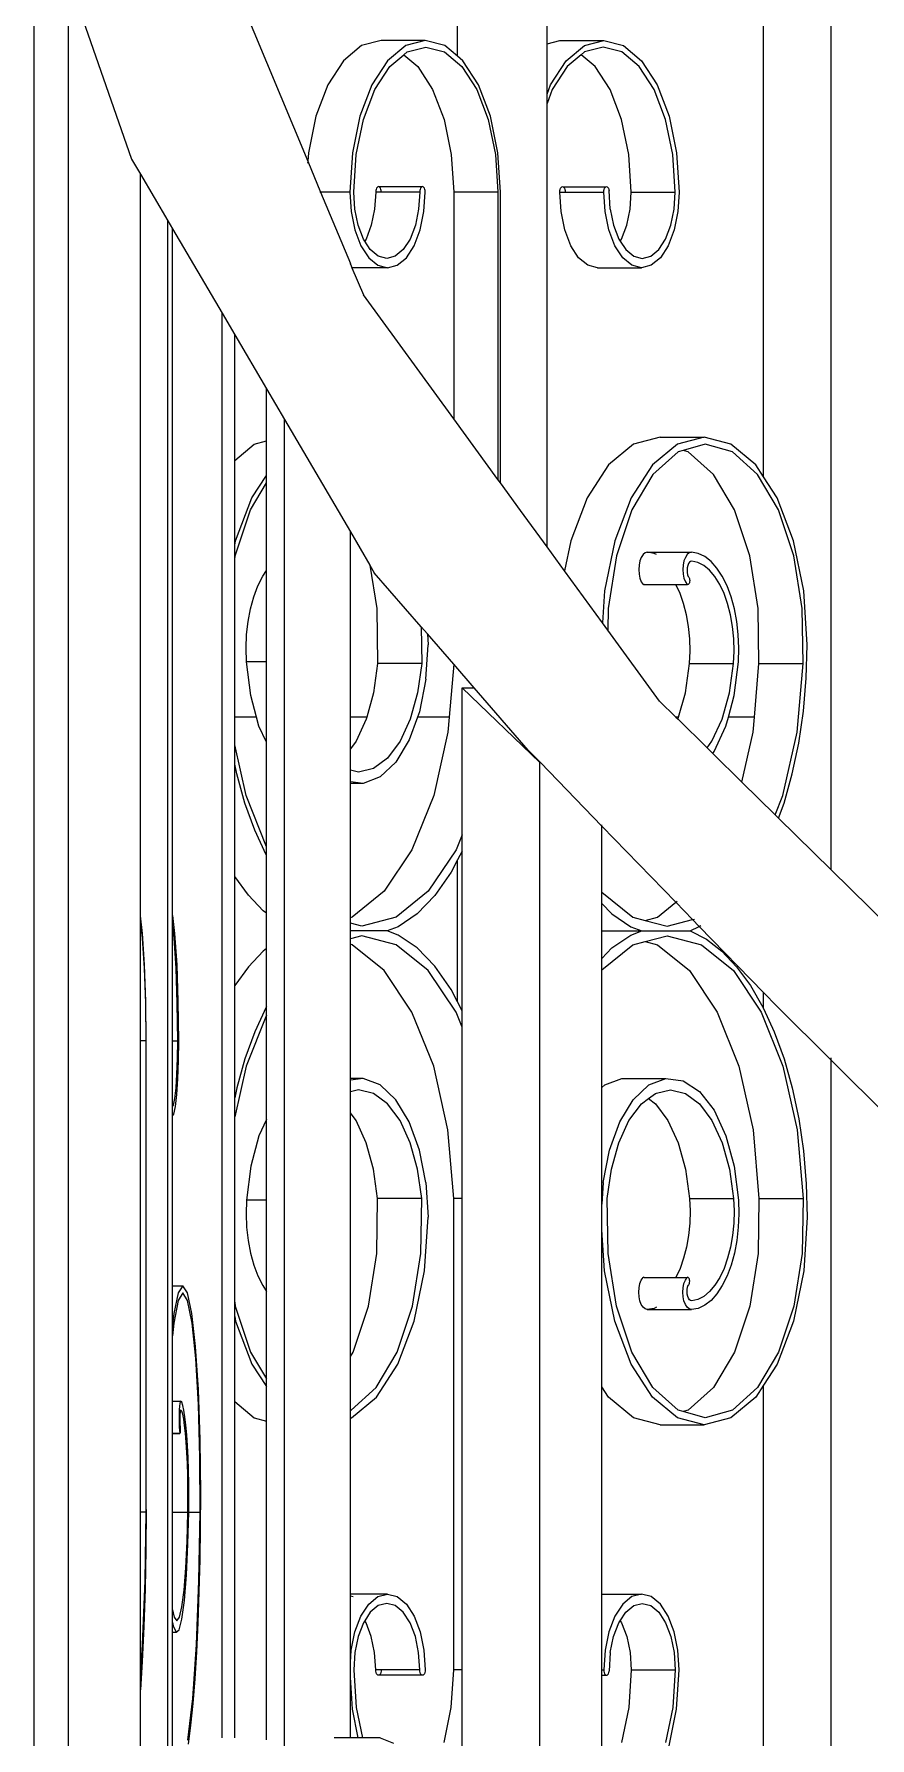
# Model space of a CAD drawing. Header units: millimetres. Extents: x 173236 to 801264, y -94969 to 615039.
# Drawn here: x 444954.6 to 445101.4, y -2103.2 to -1803.8 of the extents above; entities that cross this region are included whole.
import ezdxf

# ---------------------------------------------------------------- set-up
doc = ezdxf.new("R2010")
doc.units = ezdxf.units.MM
doc.header["$MEASUREMENT"] = 0
doc.layers.add('VOX-A-STAIRS-STEPS', color=140, linetype='Continuous')
doc.layers.add('VOX-A-WALL-PATT', color=233, linetype='Continuous')

# ---------------------------------------------------------------- blocks, each defined once
blk = doc.blocks.new('SSS')
at = {"layer": 'VOX-A-WALL-PATT'}
for p, q in [((383395.58, -2374.27), (383395.58, -1919.13)), ((383383.71, -2305.22), (383383.71, -1931.46)), ((383345.68, -2229.11), (383345.68, -1974.71)), ((383329.96, -2231.31), (383329.96, -1998.11)), ((383255.58, -2347.44), (383255.58, -2193.14)), ((383261.63, -3131.71), (383261.63, -2217.67)), ((383261.63, -2217.67), (383272.7, -2249.37)), ((383290.81, -2218.85), (383303.65, -2249.76)), ((383313.11, -2229.43), (383309.92, -2232.09)), ((383316.53, -2228.52), (383313.11, -2229.43)), ((383324.27, -2228.52), (383316.53, -2228.52)), ((383320.85, -2229.43), (383317.66, -2232.09)), ((383324.27, -2228.52), (383320.85, -2229.43)), ((383321.11, -2230.55), (383324.38, -2229.68)), ((383327.7, -2229.43), (383324.27, -2228.52)), ((383324.38, -2229.68), (383327.66, -2230.55)), ((383329.96, -2231.31), (383327.7, -2229.43)), ((383345.68, -2229.11), (383347.92, -2228.52)), ((383345.68, -2237.96), (383345.68, -2229.11)), ((383347.92, -2228.52), (383355.66, -2228.52)), ((383349.05, -2232.09), (383352.24, -2229.43)), ((383352.24, -2229.43), (383355.66, -2228.52)), ((383355.56, -2229.68), (383352.28, -2230.55)), ((383358.83, -2230.55), (383355.56, -2229.68)), ((383355.66, -2228.52), (383359.09, -2229.43)), ((383359.09, -2229.43), (383362.28, -2232.09)), ((383309.92, -2232.09), (383307.18, -2236.32)), ((383317.66, -2232.09), (383314.92, -2236.32)), ((383315.43, -2237.15), (383318.05, -2233.1)), ((383318.05, -2233.1), (383320.51, -2231.05)), ((383320.51, -2231.05), (383321.11, -2230.55)), ((383320.51, -2231.05), (383322.97, -2233.1)), ((383322.97, -2233.1), (383325.59, -2237.15)), ((383327.66, -2230.55), (383330.71, -2233.1)), ((383330.89, -2232.09), (383329.96, -2231.31)), ((383330.71, -2233.1), (383333.33, -2237.15)), ((383333.63, -2236.32), (383330.89, -2232.09)), ((383346.31, -2236.32), (383349.05, -2232.09)), ((383349.23, -2233.1), (383346.61, -2237.15)), ((383351.69, -2231.05), (383349.23, -2233.1)), ((383352.28, -2230.55), (383351.69, -2231.05)), ((383354.14, -2233.1), (383351.69, -2231.05)), ((383356.76, -2237.15), (383354.14, -2233.1)), ((383361.88, -2233.1), (383358.83, -2230.55)), ((383364.5, -2237.15), (383361.88, -2233.1)), ((383362.28, -2232.09), (383365.02, -2236.32)), ((383307.18, -2236.32), (383305.07, -2241.84)), ((383314.92, -2236.32), (383312.82, -2241.84)), ((383335.73, -2241.84), (383333.63, -2236.32)), ((383345.68, -2237.96), (383346.31, -2236.32)), ((383365.02, -2236.32), (383367.12, -2241.84)), ((383313.42, -2242.42), (383315.43, -2237.15)), ((383325.59, -2237.15), (383327.6, -2242.42)), ((383333.33, -2237.15), (383335.34, -2242.42)), ((383346.61, -2237.15), (383345.68, -2239.58)), ((383345.68, -2239.58), (383345.68, -2237.96)), ((383358.77, -2242.42), (383356.76, -2237.15)), ((383366.51, -2242.42), (383364.5, -2237.15)), ((383305.07, -2241.84), (383303.75, -2248.27)), ((383312.82, -2241.84), (383311.49, -2248.27)), ((383312.16, -2248.57), (383313.42, -2242.42)), ((383327.6, -2242.42), (383328.86, -2248.57)), ((383335.34, -2242.42), (383336.6, -2248.57)), ((383337.06, -2248.27), (383335.73, -2241.84)), ((383345.68, -2317.51), (383345.68, -2239.58)), ((383360.04, -2248.57), (383358.77, -2242.42)), ((383367.78, -2248.57), (383366.51, -2242.42)), ((383367.12, -2241.84), (383368.44, -2248.27)), ((383303.75, -2248.27), (383303.65, -2249.76)), ((383311.49, -2248.27), (383311.04, -2255.17)), ((383337.51, -2255.17), (383337.06, -2248.27)), ((383368.44, -2248.27), (383368.9, -2255.17)), ((383272.7, -2249.37), (383274.24, -2252)), ((383303.65, -2249.76), (383303.63, -2250.09)), ((383303.65, -2249.76), (383305.9, -2255.17)), ((383311.73, -2255.17), (383312.16, -2248.57)), ((383328.86, -2248.57), (383329.29, -2255.17)), ((383336.6, -2248.57), (383337.04, -2255.17)), ((383360.47, -2255.17), (383360.04, -2248.57)), ((383368.21, -2255.17), (383367.78, -2248.57)), ((383274.24, -2252), (383279.08, -2260.24)), ((383274.24, -2382.32), (383274.24, -2252)), ((383315.83, -2254.34), (383315.73, -2254.49)), ((383315.94, -2254.25), (383315.83, -2254.34)), ((383316.06, -2254.22), (383315.94, -2254.25)), ((383316.18, -2254.25), (383316.06, -2254.22)), ((383316.3, -2254.34), (383316.18, -2254.25)), ((383323.68, -2254.25), (383316.18, -2254.25)), ((383316.4, -2254.49), (383316.3, -2254.34)), ((383323.57, -2254.34), (383323.47, -2254.49)), ((383323.68, -2254.25), (383323.57, -2254.34)), ((383323.8, -2254.22), (383323.68, -2254.25)), ((383323.93, -2254.25), (383323.8, -2254.22)), ((383324.04, -2254.34), (383323.93, -2254.25)), ((383324.14, -2254.49), (383324.04, -2254.34)), ((383348.06, -2254.49), (383348.16, -2254.34)), ((383348.16, -2254.34), (383348.27, -2254.25)), ((383348.27, -2254.25), (383348.39, -2254.22)), ((383348.39, -2254.22), (383348.52, -2254.25)), ((383348.52, -2254.25), (383348.63, -2254.34)), ((383348.52, -2254.25), (383356.01, -2254.25)), ((383348.63, -2254.34), (383348.73, -2254.49)), ((383355.8, -2254.49), (383355.9, -2254.34)), ((383355.9, -2254.34), (383356.01, -2254.25)), ((383356.01, -2254.25), (383356.13, -2254.22)), ((383356.13, -2254.22), (383356.26, -2254.25)), ((383356.26, -2254.25), (383356.37, -2254.34)), ((383356.37, -2254.34), (383356.47, -2254.49)), ((383305.9, -2255.17), (383305.78, -2255.17)), ((383311.04, -2255.17), (383305.9, -2255.17)), ((383305.9, -2255.17), (383311.13, -2267.73)), ((383311.04, -2255.17), (383311.27, -2258.61)), ((383311.93, -2258.19), (383311.73, -2255.17)), ((383315.59, -2255.17), (383315.39, -2258.19)), ((383315.61, -2254.92), (383315.59, -2255.17)), ((383316.53, -2255.17), (383315.59, -2255.17)), ((383315.65, -2254.69), (383315.61, -2254.92)), ((383315.73, -2254.49), (383315.65, -2254.69)), ((383316.47, -2254.69), (383316.4, -2254.49)), ((383316.52, -2254.92), (383316.47, -2254.69)), ((383316.53, -2255.17), (383316.52, -2254.92)), ((383323.33, -2255.17), (383316.53, -2255.17)), ((383323.33, -2255.17), (383323.13, -2258.19)), ((383323.35, -2254.92), (383323.33, -2255.17)), ((383323.39, -2254.69), (383323.35, -2254.92)), ((383323.47, -2254.49), (383323.39, -2254.69)), ((383324.05, -2258.61), (383324.27, -2255.17)), ((383324.21, -2254.69), (383324.14, -2254.49)), ((383324.26, -2254.92), (383324.21, -2254.69)), ((383324.27, -2255.17), (383324.26, -2254.92)), ((383329.29, -2255.17), (383329.29, -2295.03)), ((383337.04, -2255.17), (383329.29, -2255.17)), ((383337.04, -2255.17), (383337.04, -2305.65)), ((383337.51, -2306.29), (383337.51, -2255.17)), ((383347.92, -2255.17), (383347.94, -2254.92)), ((383348.15, -2258.61), (383347.92, -2255.17)), ((383347.92, -2255.17), (383348.87, -2255.17)), ((383347.94, -2254.92), (383347.98, -2254.69)), ((383347.98, -2254.69), (383348.06, -2254.49)), ((383348.73, -2254.49), (383348.8, -2254.69)), ((383348.8, -2254.69), (383348.85, -2254.92)), ((383348.85, -2254.92), (383348.87, -2255.17)), ((383348.87, -2255.17), (383355.66, -2255.17)), ((383355.66, -2255.17), (383355.68, -2254.92)), ((383355.89, -2258.61), (383355.66, -2255.17)), ((383355.68, -2254.92), (383355.73, -2254.69)), ((383355.73, -2254.69), (383355.8, -2254.49)), ((383356.47, -2254.49), (383356.54, -2254.69)), ((383356.54, -2254.69), (383356.59, -2254.92)), ((383356.8, -2258.19), (383356.59, -2254.92)), ((383360.27, -2258.19), (383360.47, -2255.17)), ((383360.47, -2255.17), (383368.21, -2255.17)), ((383368.01, -2258.19), (383368.21, -2255.17)), ((383368.9, -2255.17), (383368.67, -2258.61)), ((383279.08, -2544.3), (383279.08, -2260.24)), ((383279.08, -2260.24), (383279.89, -2261.63)), ((383311.27, -2258.61), (383311.93, -2261.83)), ((383312.5, -2261.01), (383311.93, -2258.19)), ((383315.39, -2258.19), (383314.81, -2261.01)), ((383323.13, -2258.19), (383322.55, -2261.01)), ((383323.39, -2261.83), (383324.05, -2258.61)), ((383348.81, -2261.83), (383348.15, -2258.61)), ((383356.55, -2261.83), (383355.89, -2258.61)), ((383356.8, -2258.19), (383357.38, -2261.01)), ((383359.69, -2261.01), (383360.27, -2258.19)), ((383367.43, -2261.01), (383368.01, -2258.19)), ((383368.67, -2258.61), (383368.01, -2261.83)), ((383279.89, -2261.63), (383288.59, -2276.46)), ((383279.89, -2382.28), (383279.89, -2261.63)), ((383311.93, -2261.83), (383312.98, -2264.59)), ((383313.43, -2263.43), (383312.5, -2261.01)), ((383314.81, -2261.01), (383313.89, -2263.43)), ((383322.55, -2261.01), (383321.63, -2263.43)), ((383322.34, -2264.59), (383323.39, -2261.83)), ((383349.86, -2264.59), (383348.81, -2261.83)), ((383357.6, -2264.59), (383356.55, -2261.83)), ((383357.38, -2261.01), (383358.31, -2263.43)), ((383358.77, -2263.43), (383359.69, -2261.01)), ((383366.51, -2263.43), (383367.43, -2261.01)), ((383368.01, -2261.83), (383366.96, -2264.59)), ((383312.98, -2264.59), (383314.35, -2266.7)), ((383313.66, -2263.79), (383313.43, -2263.43)), ((383313.89, -2263.43), (383313.66, -2263.79)), ((383314.63, -2265.28), (383313.66, -2263.79)), ((383316.03, -2266.45), (383314.63, -2265.28)), ((383320.43, -2265.28), (383319.03, -2266.45)), ((383321.63, -2263.43), (383320.43, -2265.28)), ((383320.97, -2266.7), (383322.34, -2264.59)), ((383351.23, -2266.7), (383349.86, -2264.59)), ((383358.97, -2266.7), (383357.6, -2264.59)), ((383358.31, -2263.43), (383358.54, -2263.79)), ((383358.54, -2263.79), (383358.77, -2263.43)), ((383358.54, -2263.79), (383359.51, -2265.28)), ((383359.51, -2265.28), (383360.91, -2266.45)), ((383363.91, -2266.45), (383365.31, -2265.28)), ((383365.31, -2265.28), (383366.51, -2263.43)), ((383366.96, -2264.59), (383365.59, -2266.7)), ((383311.13, -2267.82), (383311.13, -2267.73)), ((383311.13, -2267.82), (383311.26, -2268.13)), ((383311.26, -2268.13), (383311.41, -2268.49)), ((383311.41, -2268.49), (383313.42, -2273.25)), ((383317.66, -2268.49), (383311.41, -2268.49)), ((383314.35, -2266.7), (383315.95, -2268.04)), ((383315.95, -2268.04), (383317.66, -2268.49)), ((383317.53, -2266.85), (383316.03, -2266.45)), ((383319.03, -2266.45), (383317.53, -2266.85)), ((383317.66, -2268.49), (383319.37, -2268.04)), ((383319.37, -2268.04), (383320.97, -2266.7)), ((383352.83, -2268.04), (383351.23, -2266.7)), ((383354.54, -2268.49), (383352.83, -2268.04)), ((383354.54, -2268.49), (383362.28, -2268.49)), ((383360.57, -2268.04), (383358.97, -2266.7)), ((383362.28, -2268.49), (383360.57, -2268.04)), ((383360.91, -2266.45), (383362.41, -2266.85)), ((383363.99, -2268.04), (383362.28, -2268.49)), ((383362.41, -2266.85), (383363.91, -2266.45)), ((383365.59, -2266.7), (383363.99, -2268.04)), ((383329.29, -2295.03), (383313.42, -2273.25)), ((383288.59, -2526.8), (383288.59, -2276.46)), ((383288.59, -2276.46), (383290.81, -2280.23)), ((383290.81, -2302.31), (383290.81, -2280.23)), ((383290.81, -2280.23), (383296.4, -2289.77)), ((383296.4, -2289.77), (383299.55, -2295.14)), ((383296.4, -2298.88), (383296.4, -2289.77)), ((383299.55, -2548.8), (383299.55, -2295.14)), ((383299.55, -2295.14), (383311.13, -2314.87)), ((383337.04, -2305.65), (383329.29, -2295.03)), ((383294.23, -2299.46), (383296.4, -2298.88)), ((383296.4, -2304.96), (383296.4, -2298.88)), ((383365.54, -2298.21), (383360.85, -2299.46)), ((383365.54, -2298.21), (383373.28, -2298.21)), ((383373.28, -2298.21), (383368.59, -2299.46)), ((383377.97, -2299.46), (383373.28, -2298.21)), ((383290.81, -2302.31), (383294.23, -2299.46)), ((383290.81, -2317.24), (383290.81, -2302.31)), ((383360.85, -2299.46), (383356.48, -2303.1)), ((383368.59, -2299.46), (383364.22, -2303.1)), ((383368.69, -2300.81), (383364.29, -2304.77)), ((383369.59, -2300.56), (383368.69, -2300.81)), ((383373.46, -2299.46), (383369.59, -2300.56)), ((383370.5, -2300.81), (383369.59, -2300.56)), ((383374.9, -2304.77), (383370.5, -2300.81)), ((383378.24, -2300.81), (383373.46, -2299.46)), ((383382.34, -2303.1), (383377.97, -2299.46)), ((383382.64, -2304.77), (383378.24, -2300.81)), ((383293.85, -2308.9), (383296.4, -2304.96)), ((383296.4, -2306.29), (383296.4, -2304.96)), ((383356.48, -2303.1), (383352.72, -2308.9)), ((383364.22, -2303.1), (383360.46, -2308.9)), ((383364.29, -2304.77), (383360.6, -2311.02)), ((383378.59, -2311.02), (383374.9, -2304.77)), ((383383.71, -2305.22), (383382.34, -2303.1)), ((383386.33, -2311.02), (383382.64, -2304.77)), ((383386.09, -2308.9), (383383.71, -2305.22)), ((383293.61, -2311.02), (383296.4, -2306.29)), ((383296.4, -2321.67), (383296.4, -2306.29)), ((383337.51, -2306.29), (383337.04, -2305.65)), ((383341.02, -2311.11), (383337.51, -2306.29)), ((383290.92, -2319.08), (383293.61, -2311.02)), ((383290.97, -2316.46), (383293.85, -2308.9)), ((383345.68, -2317.51), (383341.02, -2311.11)), ((383352.72, -2308.9), (383349.84, -2316.46)), ((383360.46, -2308.9), (383357.58, -2316.46)), ((383360.6, -2311.02), (383357.91, -2319.08)), ((383381.28, -2319.08), (383378.59, -2311.02)), ((383388.97, -2316.46), (383386.09, -2308.9)), ((383389.02, -2319.08), (383386.33, -2311.02)), ((383290.81, -2317.24), (383290.97, -2316.46)), ((383290.81, -2319.78), (383290.81, -2317.24)), ((383311.13, -2314.87), (383314.55, -2320.72)), ((383311.13, -2347.44), (383311.13, -2314.87)), ((383349.84, -2316.46), (383348.76, -2321.73)), ((383357.58, -2316.46), (383355.77, -2325.26)), ((383390.78, -2325.26), (383388.97, -2316.46)), ((383290.81, -2319.78), (383290.92, -2319.08)), ((383290.81, -2347.44), (383290.81, -2319.78)), ((383348.76, -2321.73), (383345.68, -2317.51)), ((383357.91, -2319.08), (383356.43, -2328.32)), ((383362, -2319.99), (383361.85, -2320.72)), ((383362.24, -2319.36), (383362, -2319.99)), ((383362.55, -2318.88), (383362.24, -2319.36)), ((383362.91, -2318.58), (383362.55, -2318.88)), ((383363.3, -2318.47), (383362.91, -2318.58)), ((383363.3, -2318.47), (383371.04, -2318.47)), ((383364.49, -2318.68), (383363.3, -2318.47)), ((383364.9, -2318.88), (383364.49, -2318.68)), ((383369.74, -2319.99), (383369.59, -2320.72)), ((383369.98, -2319.36), (383369.74, -2319.99)), ((383370.29, -2318.88), (383369.98, -2319.36)), ((383370.65, -2318.58), (383370.29, -2318.88)), ((383370.69, -2320.21), (383370.52, -2320.46)), ((383371.04, -2318.47), (383370.65, -2318.58)), ((383370.88, -2320.06), (383370.69, -2320.21)), ((383371.09, -2320.02), (383370.88, -2320.06)), ((383372.23, -2318.68), (383371.04, -2318.47)), ((383372.18, -2320.26), (383371.09, -2320.02)), ((383373.23, -2320.8), (383372.18, -2320.26)), ((383373.38, -2319.23), (383372.23, -2318.68)), ((383374.49, -2320.09), (383373.38, -2319.23)), ((383375.52, -2321.25), (383374.49, -2320.09)), ((383382.76, -2328.32), (383381.28, -2319.08)), ((383390.5, -2328.32), (383389.02, -2319.08)), ((383294.89, -2324.38), (383295.73, -2322.69)), ((383295.73, -2322.69), (383296.4, -2321.67)), ((383296.4, -2337.71), (383296.4, -2321.67)), ((383314.55, -2320.72), (383315.77, -2328.32)), ((383314.55, -2320.72), (383315.34, -2322.05)), ((383323.56, -2331.55), (383315.34, -2322.05)), ((383355.41, -2330.85), (383348.76, -2321.73)), ((383361.85, -2320.72), (383361.8, -2321.51)), ((383361.8, -2321.51), (383361.85, -2322.29)), ((383361.85, -2322.29), (383362, -2323.03)), ((383362, -2323.03), (383362.24, -2323.65)), ((383369.59, -2320.72), (383369.54, -2321.51)), ((383369.54, -2321.51), (383369.59, -2322.29)), ((383369.59, -2322.29), (383369.74, -2323.03)), ((383369.74, -2323.03), (383369.98, -2323.65)), ((383370.3, -2321.17), (383370.27, -2321.59)), ((383370.27, -2321.59), (383370.29, -2322.01)), ((383370.29, -2322.01), (383370.36, -2322.4)), ((383370.39, -2320.79), (383370.3, -2321.17)), ((383370.36, -2322.4), (383370.48, -2322.75)), ((383370.52, -2320.46), (383370.39, -2320.79)), ((383370.48, -2322.75), (383370.57, -2322.82)), ((383370.57, -2322.82), (383370.64, -2322.94)), ((383370.64, -2322.94), (383370.7, -2323.09)), ((383370.7, -2323.09), (383370.73, -2323.26)), ((383370.73, -2323.26), (383370.75, -2323.45)), ((383374.24, -2321.63), (383373.23, -2320.8)), ((383375.18, -2322.74), (383374.24, -2321.63)), ((383376.03, -2324.1), (383375.18, -2322.74)), ((383376.47, -2322.69), (383375.52, -2321.25)), ((383377.31, -2324.38), (383376.47, -2322.69)), ((383294.18, -2326.29), (383294.89, -2324.38)), ((383355.77, -2325.26), (383355.41, -2330.85)), ((383362.24, -2323.65), (383362.55, -2324.14)), ((383362.64, -2324.16), (383362.55, -2324.14)), ((383362.74, -2324.14), (383362.64, -2324.16)), ((383362.74, -2324.14), (383368.3, -2324.14)), ((383368.3, -2324.14), (383370.29, -2324.14)), ((383369.04, -2325.7), (383368.3, -2324.14)), ((383369.67, -2327.48), (383369.04, -2325.7)), ((383369.98, -2323.65), (383370.29, -2324.14)), ((383370.38, -2324.16), (383370.29, -2324.14)), ((383370.48, -2324.14), (383370.38, -2324.16)), ((383370.56, -2324.07), (383370.48, -2324.14)), ((383370.64, -2323.96), (383370.56, -2324.07)), ((383370.7, -2323.81), (383370.64, -2323.96)), ((383370.73, -2323.64), (383370.7, -2323.81)), ((383370.75, -2323.45), (383370.73, -2323.64)), ((383376.78, -2325.7), (383376.03, -2324.1)), ((383377.41, -2327.48), (383376.78, -2325.7)), ((383378.02, -2326.29), (383377.31, -2324.38)), ((383391.4, -2334.71), (383390.78, -2325.26)), ((383293.18, -2330.61), (383293.6, -2328.38)), ((383293.6, -2328.38), (383294.18, -2326.29)), ((383315.77, -2328.32), (383315.92, -2338.02)), ((383356.43, -2328.32), (383356.37, -2332.16)), ((383370.17, -2329.43), (383369.67, -2327.48)), ((383377.91, -2329.43), (383377.41, -2327.48)), ((383378.59, -2328.38), (383378.02, -2326.29)), ((383379.02, -2330.61), (383378.59, -2328.38)), ((383382.91, -2338.02), (383382.76, -2328.32)), ((383390.66, -2338.02), (383390.5, -2328.32)), ((383292.91, -2332.94), (383293.18, -2330.61)), ((383323.56, -2331.55), (383323.67, -2338.02)), ((383324.66, -2332.81), (383323.56, -2331.55)), ((383356.37, -2332.16), (383355.41, -2330.85)), ((383365.43, -2344.6), (383356.37, -2332.16)), ((383370.53, -2331.5), (383370.17, -2329.43)), ((383370.74, -2333.65), (383370.53, -2331.5)), ((383378.27, -2331.5), (383377.91, -2329.43)), ((383378.48, -2333.65), (383378.27, -2331.5)), ((383379.28, -2332.94), (383379.02, -2330.61)), ((383292.81, -2335.32), (383292.91, -2332.94)), ((383324.4, -2340.79), (383324.78, -2334.71)), ((383324.66, -2332.81), (383324.78, -2334.71)), ((383329.28, -2338.15), (383324.66, -2332.81)), ((383370.8, -2335.84), (383370.74, -2333.65)), ((383378.54, -2335.84), (383378.48, -2333.65)), ((383379.39, -2335.32), (383379.28, -2332.94)), ((383391.23, -2340.58), (383391.4, -2334.71)), ((383292.87, -2337.71), (383292.81, -2335.32)), ((383293.62, -2343.64), (383292.87, -2337.71)), ((383296.4, -2337.71), (383292.87, -2337.71)), ((383296.4, -2351.85), (383296.4, -2337.71)), ((383315.92, -2338.02), (383315.21, -2343.14)), ((383323.67, -2338.02), (383315.92, -2338.02)), ((383323.67, -2338.02), (383322.95, -2343.14)), ((383329.28, -2338.15), (383328.5, -2347.44)), ((383332.86, -2342.28), (383329.28, -2338.15)), ((383369.99, -2343.14), (383370.7, -2338.02)), ((383370.7, -2338.02), (383370.8, -2335.84)), ((383370.7, -2338.02), (383378.44, -2338.02)), ((383377.73, -2343.14), (383378.44, -2338.02)), ((383378.44, -2338.02), (383378.54, -2335.84)), ((383378.57, -2343.64), (383379.32, -2337.71)), ((383379.32, -2337.71), (383379.39, -2335.32)), ((383382.12, -2347.44), (383382.91, -2338.02)), ((383382.91, -2338.02), (383390.66, -2338.02)), ((383389.63, -2350.08), (383390.66, -2338.02)), ((383324.4, -2340.79), (383323.28, -2346.48)), ((383390.73, -2346.37), (383391.23, -2340.58)), ((383294.65, -2347.44), (383293.62, -2343.64)), ((383315.21, -2343.14), (383314.02, -2347.44)), ((383322.95, -2343.14), (383321.66, -2347.78)), ((383330.77, -2342.28), (383332.86, -2342.28)), ((383344.41, -2355.42), (383330.77, -2342.28)), ((383330.77, -2368.09), (383330.77, -2342.28)), ((383342.34, -2353.22), (383332.86, -2342.28)), ((383368.79, -2347.44), (383369.99, -2343.14)), ((383376.44, -2347.78), (383377.73, -2343.14)), ((383377.54, -2347.44), (383378.57, -2343.64)), ((383323.28, -2346.48), (383322.93, -2347.44)), ((383365.43, -2344.6), (383368.31, -2347.44)), ((383389.9, -2352.01), (383390.73, -2346.37)), ((383255.58, -2547.44), (383255.58, -2347.44)), ((383294.65, -2347.44), (383290.81, -2347.44)), ((383290.81, -2352.32), (383290.81, -2347.44)), ((383295.08, -2349.02), (383294.65, -2347.44)), ((383296.4, -2351.85), (383295.08, -2349.02)), ((383314.02, -2347.44), (383311.13, -2347.44)), ((383311.13, -2353.03), (383311.13, -2347.44)), ((383313.92, -2347.78), (383312.13, -2351.68)), ((383314.02, -2347.44), (383313.92, -2347.78)), ((383321.66, -2347.78), (383319.87, -2351.68)), ((383322.93, -2347.44), (383321.49, -2351.44)), ((383328.5, -2347.44), (383322.93, -2347.44)), ((383328.27, -2350.08), (383325.77, -2361.23)), ((383328.5, -2347.44), (383328.27, -2350.08)), ((383368.79, -2347.44), (383368.31, -2347.44)), ((383368.31, -2347.44), (383368.7, -2347.78)), ((383368.68, -2347.8), (383368.7, -2347.78)), ((383368.7, -2347.78), (383368.79, -2347.44)), ((383368.7, -2347.78), (383373.79, -2352.83)), ((383374.65, -2351.68), (383376.44, -2347.78)), ((383375.04, -2353.5), (383377.11, -2349.02)), ((383377.11, -2349.02), (383377.54, -2347.44)), ((383382.12, -2347.44), (383377.54, -2347.44)), ((383379.92, -2358.87), (383381.89, -2350.08)), ((383381.89, -2350.08), (383382.12, -2347.44)), ((383387.13, -2361.23), (383389.63, -2350.08)), ((383292.8, -2361.23), (383290.81, -2352.32)), ((383290.81, -2355.67), (383290.81, -2352.32)), ((383296.4, -2370.2), (383296.4, -2351.85)), ((383312.13, -2351.68), (383311.13, -2353.03)), ((383311.13, -2356.75), (383311.13, -2353.03)), ((383319.87, -2351.68), (383317.68, -2354.63)), ((383321.49, -2351.44), (383319.14, -2355.34)), ((383344.51, -2355.42), (383342.34, -2353.22)), ((383373.79, -2352.83), (383374.65, -2351.68)), ((383373.79, -2352.83), (383374.79, -2353.81)), ((383388.76, -2357.42), (383389.9, -2352.01)), ((383291.17, -2357.42), (383290.81, -2355.67)), ((383290.81, -2375.44), (383290.81, -2355.67)), ((383317.68, -2354.63), (383315.2, -2356.47)), ((383319.14, -2355.34), (383316.39, -2357.94)), ((383344.41, -3280.85), (383344.41, -2355.42)), ((383344.51, -2355.42), (383344.41, -2355.42)), ((383355.3, -2366.57), (383344.51, -2355.42)), ((383374.79, -2353.81), (383375.04, -2353.5)), ((383374.79, -2353.81), (383379.92, -2358.87)), ((383292.62, -2362.53), (383291.17, -2357.42)), ((383312.58, -2357.1), (383311.13, -2356.75)), ((383311.13, -2358.79), (383311.13, -2356.75)), ((383313.4, -2359.08), (383311.13, -2358.79)), ((383311.13, -2359.08), (383311.13, -2358.79)), ((383313.4, -2359.08), (383311.13, -2359.08)), ((383311.13, -2382.67), (383311.13, -2359.08)), ((383315.2, -2356.47), (383312.58, -2357.1)), ((383316.39, -2357.94), (383313.4, -2359.08)), ((383379.92, -2358.87), (383385.77, -2364.62)), ((383387.32, -2362.53), (383388.76, -2357.42)), ((383296.4, -2370.2), (383292.8, -2361.23)), ((383325.77, -2361.23), (383321.96, -2370.75)), ((383385.77, -2364.62), (383387.13, -2361.23)), ((383294.34, -2367.28), (383292.62, -2362.53)), ((383385.77, -2364.62), (383386.35, -2365.2)), ((383386.35, -2365.2), (383387.32, -2362.53)), ((383386.35, -2365.2), (383395.58, -2374.27)), ((383296.32, -2371.6), (383294.34, -2367.28)), ((383330.77, -2368.09), (383329.7, -2370.75)), ((383330.77, -2370.97), (383330.77, -2368.09)), ((383355.3, -2366.57), (383355.3, -2366.38)), ((383368.3, -2379.97), (383355.3, -2366.57)), ((383355.3, -2378.18), (383355.3, -2366.57)), ((383296.4, -2371.73), (383296.4, -2370.2)), ((383321.96, -2370.75), (383317.08, -2378.03)), ((383329.7, -2370.75), (383324.82, -2378.03)), ((383330.77, -2370.97), (383329.96, -2372.53)), ((383330.77, -2399.04), (383330.77, -2370.97)), ((383296.4, -2371.73), (383296.32, -2371.6)), ((383296.4, -2381.9), (383296.4, -2371.73)), ((383329.96, -2372.53), (383328.84, -2374.7)), ((383329.96, -2397.48), (383329.96, -2372.53)), ((383293.21, -2378.73), (383290.81, -2375.44)), ((383290.81, -2394.57), (383290.81, -2375.44)), ((383328.84, -2374.7), (383325.98, -2378.8)), ((383395.58, -2374.27), (383405.77, -2384.3)), ((383295.8, -2381.44), (383293.21, -2378.73)), ((383317.08, -2378.03), (383311.44, -2382.59)), ((383324.82, -2378.03), (383319.18, -2382.59)), ((383325.98, -2378.8), (383322.86, -2382.02)), ((383355.3, -2378.18), (383360.75, -2382.59)), ((383355.3, -2380.19), (383355.3, -2378.18)), ((383365.06, -2382.59), (383368.3, -2379.97)), ((383368.3, -2379.97), (383368.52, -2379.79)), ((383371.24, -2382.99), (383368.3, -2379.97)), ((383274.6, -2385.46), (383274.24, -2382.32)), ((383274.24, -2383.61), (383274.24, -2382.32)), ((383279.89, -2382.28), (383280.25, -2385.46)), ((383279.89, -2383.9), (383279.89, -2382.28)), ((383296.4, -2381.9), (383295.8, -2381.44)), ((383296.4, -2388.11), (383296.4, -2381.9)), ((383311.44, -2382.59), (383311.13, -2382.67)), ((383311.13, -2383.62), (383311.13, -2382.67)), ((383319.18, -2382.59), (383313.16, -2384.14)), ((383322.86, -2382.02), (383319.54, -2384.29)), ((383355.3, -2380.19), (383357.08, -2382.02)), ((383355.3, -2385), (383355.3, -2380.19)), ((383357.08, -2382.02), (383360.4, -2384.29)), ((383360.75, -2382.59), (383362.91, -2383.15)), ((383362.91, -2383.15), (383365.06, -2382.59)), ((383362.91, -2383.15), (383366.78, -2384.14)), ((383366.78, -2384.14), (383371.24, -2382.99)), ((383371.24, -2382.99), (383371.58, -2382.91)), ((383372.41, -2384.2), (383371.24, -2382.99)), ((383274.24, -2383.61), (383274.55, -2386.29)), ((383274.24, -2404.31), (383274.24, -2383.61)), ((383274.97, -2390.98), (383274.6, -2385.46)), ((383280.16, -2386.29), (383279.89, -2383.9)), ((383279.89, -2404.31), (383279.89, -2383.9)), ((383280.25, -2385.46), (383280.62, -2390.98)), ((383313.16, -2384.14), (383311.13, -2383.62)), ((383311.13, -2385), (383311.13, -2383.62)), ((383317.59, -2385), (383311.13, -2385)), ((383311.13, -2386.39), (383311.13, -2385)), ((383313.16, -2385.86), (383311.13, -2386.39)), ((383319.18, -2387.42), (383313.16, -2385.86)), ((383319.54, -2384.29), (383317.59, -2385)), ((383319.54, -2385.72), (383317.59, -2385)), ((383322.86, -2387.99), (383319.54, -2385.72)), ((383355.3, -2385), (383362.35, -2385)), ((383355.3, -2389.82), (383355.3, -2385)), ((383357.08, -2387.99), (383360.4, -2385.72)), ((383360.4, -2384.29), (383362.35, -2385)), ((383360.4, -2385.72), (383362.35, -2385)), ((383362.35, -2385), (383370.84, -2385)), ((383362.91, -2386.86), (383366.78, -2385.86)), ((383366.78, -2385.86), (383372.8, -2387.42)), ((383370.84, -2385), (383372.41, -2384.2)), ((383370.84, -2385), (383373.67, -2386.46)), ((383372.41, -2384.2), (383372.7, -2384.04)), ((383383.71, -2395.84), (383372.41, -2384.2)), ((383274.55, -2386.29), (383274.9, -2391.56)), ((383280.51, -2391.56), (383280.16, -2386.29)), ((383295.8, -2388.57), (383293.21, -2391.28)), ((383296.4, -2388.11), (383295.8, -2388.57)), ((383296.4, -2398.28), (383296.4, -2388.11)), ((383311.13, -2387.34), (383311.13, -2386.39)), ((383311.44, -2387.42), (383311.13, -2387.34)), ((383311.13, -2410.92), (383311.13, -2387.34)), ((383317.08, -2391.98), (383311.44, -2387.42)), ((383324.82, -2391.98), (383319.18, -2387.42)), ((383325.98, -2391.2), (383322.86, -2387.99)), ((383355.3, -2391.83), (383360.75, -2387.42)), ((383355.3, -2389.82), (383357.08, -2387.99)), ((383360.75, -2387.42), (383362.91, -2386.86)), ((383362.91, -2386.86), (383365.06, -2387.42)), ((383365.06, -2387.42), (383370.7, -2391.98)), ((383372.8, -2387.42), (383378.44, -2391.98)), ((383373.67, -2386.46), (383376.39, -2388.57)), ((383376.39, -2388.57), (383378.98, -2391.28)), ((383274.9, -2391.56), (383275.12, -2397.71)), ((383275.2, -2397.41), (383274.97, -2390.98)), ((383280.73, -2397.71), (383280.51, -2391.56)), ((383280.62, -2390.98), (383280.85, -2397.41)), ((383293.21, -2391.28), (383290.81, -2394.57)), ((383321.96, -2399.26), (383317.08, -2391.98)), ((383329.7, -2399.26), (383324.82, -2391.98)), ((383328.84, -2395.3), (383325.98, -2391.2)), ((383355.3, -2391.83), (383355.3, -2389.82)), ((383355.3, -2412.54), (383355.3, -2391.83)), ((383370.7, -2391.98), (383375.58, -2399.26)), ((383378.44, -2391.98), (383383.32, -2399.26)), ((383378.98, -2391.28), (383381.4, -2394.58)), ((383290.81, -2414.34), (383290.81, -2394.57)), ((383381.4, -2394.58), (383383.62, -2398.41)), ((383275.12, -2397.71), (383275.19, -2404.31)), ((383275.27, -2404.31), (383275.2, -2397.41)), ((383280.81, -2404.31), (383280.73, -2397.71)), ((383280.85, -2397.41), (383280.93, -2404.31)), ((383329.96, -2397.48), (383328.84, -2395.3)), ((383330.77, -2399.04), (383329.96, -2397.48)), ((383383.71, -2398.61), (383383.71, -2395.84)), ((383386.1, -2398.3), (383383.71, -2395.84)), ((383296.4, -2399.81), (383292.8, -2408.78)), ((383296.32, -2398.41), (383294.34, -2402.73)), ((383296.4, -2398.28), (383296.32, -2398.41)), ((383296.4, -2399.81), (383296.4, -2398.28)), ((383296.4, -2418.16), (383296.4, -2399.81)), ((383325.77, -2408.78), (383321.96, -2399.26)), ((383330.77, -2401.91), (383329.7, -2399.26)), ((383330.77, -2401.91), (383330.77, -2399.04)), ((383375.58, -2399.26), (383379.39, -2408.78)), ((383383.32, -2399.26), (383387.13, -2408.78)), ((383383.62, -2398.41), (383383.71, -2398.61)), ((383383.71, -2398.61), (383385.6, -2402.73)), ((383386.1, -2398.3), (383395.58, -2407.73)), ((383294.34, -2402.73), (383292.62, -2407.48)), ((383330.77, -2431.99), (383330.77, -2401.91)), ((383385.6, -2402.73), (383387.32, -2407.48)), ((383275.19, -2404.31), (383274.24, -2404.31)), ((383274.24, -2487.16), (383274.24, -2404.31)), ((383275.19, -2404.31), (383275.19, -2487.16)), ((383275.27, -2486.67), (383275.27, -2404.31)), ((383279.89, -2404.31), (383280.81, -2404.31)), ((383279.89, -2415.84), (383279.89, -2404.31)), ((383280.77, -2407.33), (383280.81, -2404.31)), ((383280.93, -2404.31), (383280.89, -2407.75)), ((383280.67, -2410.15), (383280.77, -2407.33)), ((383280.89, -2407.75), (383280.77, -2410.97)), ((383292.8, -2408.78), (383290.81, -2417.69)), ((383292.62, -2407.48), (383291.17, -2412.59)), ((383328.27, -2419.93), (383325.77, -2408.78)), ((383379.39, -2408.78), (383381.89, -2419.93)), ((383387.13, -2408.78), (383389.63, -2419.93)), ((383387.32, -2407.48), (383388.76, -2412.59)), ((383395.58, -2407.73), (383395.58, -2407.27)), ((383395.58, -2676.47), (383395.58, -2407.73)), ((383395.58, -2407.73), (383405.77, -2417.85)), ((383280.3, -2414.42), (383280.51, -2412.57)), ((383280.51, -2412.57), (383280.67, -2410.15)), ((383280.77, -2410.97), (383280.59, -2413.73)), ((383291.17, -2412.59), (383290.81, -2414.34)), ((383313.4, -2410.92), (383311.13, -2410.92)), ((383313.4, -2410.92), (383311.13, -2411.22)), ((383311.13, -2411.22), (383311.13, -2410.92)), ((383311.13, -2413.26), (383311.13, -2411.22)), ((383312.58, -2412.91), (383311.13, -2413.26)), ((383315.2, -2413.54), (383312.58, -2412.91)), ((383316.39, -2412.06), (383313.4, -2410.92)), ((383319.14, -2414.67), (383316.39, -2412.06)), ((383355.3, -2412.54), (383355.81, -2412.06)), ((383355.3, -2432.99), (383355.3, -2412.54)), ((383355.81, -2412.06), (383358.8, -2410.92)), ((383358.8, -2410.92), (383366.54, -2410.92)), ((383360.8, -2414.67), (383363.55, -2412.06)), ((383363.55, -2412.06), (383366.54, -2410.92)), ((383364.94, -2413.49), (383367.36, -2412.91)), ((383366.54, -2410.92), (383369.58, -2411.32)), ((383367.36, -2412.91), (383369.98, -2413.54)), ((383369.58, -2411.32), (383372.47, -2413.22)), ((383388.76, -2412.59), (383389.9, -2418)), ((383279.89, -2415.84), (383280.06, -2415.59)), ((383279.89, -2417.45), (383279.89, -2415.84)), ((383280.06, -2415.59), (383280.3, -2414.42)), ((383280.35, -2415.85), (383280.07, -2417.18)), ((383280.59, -2413.73), (383280.35, -2415.85)), ((383290.81, -2417.69), (383290.81, -2414.34)), ((383311.13, -2416.98), (383311.13, -2413.26)), ((383317.68, -2415.38), (383315.2, -2413.54)), ((383319.87, -2418.33), (383317.68, -2415.38)), ((383321.49, -2418.57), (383319.14, -2414.67)), ((383358.45, -2418.57), (383360.8, -2414.67)), ((383360.07, -2418.33), (383362.26, -2415.38)), ((383362.26, -2415.38), (383363.49, -2414.46)), ((383363.49, -2414.46), (383364.74, -2413.54)), ((383363.49, -2414.46), (383364.71, -2415.38)), ((383364.71, -2415.38), (383366.91, -2418.33)), ((383364.74, -2413.54), (383364.94, -2413.49)), ((383364.94, -2413.49), (383364.97, -2413.54)), ((383369.98, -2413.54), (383372.45, -2415.38)), ((383372.45, -2415.38), (383374.65, -2418.33)), ((383372.47, -2413.22), (383375.04, -2416.51)), ((383280.07, -2417.18), (383279.89, -2417.45)), ((383279.89, -2447.35), (383279.89, -2417.45)), ((383290.81, -2450.23), (383290.81, -2417.69)), ((383296.4, -2418.16), (383295.08, -2420.99)), ((383296.4, -2432.3), (383296.4, -2418.16)), ((383312.13, -2418.33), (383311.13, -2416.98)), ((383311.13, -2459.8), (383311.13, -2416.98)), ((383313.92, -2422.23), (383312.13, -2418.33)), ((383321.66, -2422.23), (383319.87, -2418.33)), ((383323.28, -2423.53), (383321.49, -2418.57)), ((383356.66, -2423.53), (383358.45, -2418.57)), ((383358.28, -2422.23), (383360.07, -2418.33)), ((383366.91, -2418.33), (383368.7, -2422.23)), ((383374.65, -2418.33), (383376.44, -2422.23)), ((383375.04, -2416.51), (383377.11, -2420.99)), ((383389.9, -2418), (383390.73, -2423.64)), ((383295.08, -2420.99), (383293.62, -2426.36)), ((383329.29, -2431.99), (383328.27, -2419.93)), ((383377.11, -2420.99), (383378.57, -2426.36)), ((383381.89, -2419.93), (383382.91, -2431.99)), ((383389.63, -2419.93), (383390.66, -2431.99)), ((383315.21, -2426.87), (383313.92, -2422.23)), ((383322.95, -2426.87), (383321.66, -2422.23)), ((383324.4, -2429.22), (383323.28, -2423.53)), ((383355.54, -2429.22), (383356.66, -2423.53)), ((383356.99, -2426.87), (383358.28, -2422.23)), ((383368.7, -2422.23), (383369.99, -2426.87)), ((383376.44, -2422.23), (383377.73, -2426.87)), ((383390.73, -2423.64), (383391.23, -2429.43)), ((383293.62, -2426.36), (383292.87, -2432.3)), ((383315.92, -2431.99), (383315.21, -2426.87)), ((383323.67, -2431.99), (383322.95, -2426.87)), ((383356.27, -2431.99), (383356.99, -2426.87)), ((383369.99, -2426.87), (383370.7, -2431.99)), ((383377.73, -2426.87), (383378.44, -2431.99)), ((383378.57, -2426.36), (383379.32, -2432.3)), ((383324.4, -2429.22), (383324.78, -2435.3)), ((383355.54, -2429.22), (383355.3, -2432.99)), ((383391.23, -2429.43), (383391.4, -2435.3)), ((383292.87, -2432.3), (383292.81, -2434.69)), ((383296.4, -2432.3), (383292.87, -2432.3)), ((383296.4, -2448.34), (383296.4, -2432.3)), ((383315.77, -2441.69), (383315.92, -2431.99)), ((383323.67, -2431.99), (383315.92, -2431.99)), ((383323.51, -2441.69), (383323.67, -2431.99)), ((383330.77, -2431.99), (383329.29, -2431.99)), ((383329.29, -2514.84), (383329.29, -2431.99)), ((383330.77, -2514.84), (383330.77, -2431.99)), ((383355.3, -2437.52), (383355.3, -2432.99)), ((383356.43, -2441.69), (383356.27, -2431.99)), ((383370.7, -2431.99), (383378.44, -2431.99)), ((383370.7, -2431.99), (383370.8, -2434.17)), ((383378.44, -2431.99), (383378.54, -2434.17)), ((383379.32, -2432.3), (383379.39, -2434.69)), ((383382.91, -2431.99), (383382.76, -2441.69)), ((383382.91, -2431.99), (383390.66, -2431.99)), ((383390.66, -2431.99), (383390.5, -2441.69)), ((383292.81, -2434.69), (383292.91, -2437.07)), ((383324.16, -2444.75), (383324.78, -2435.3)), ((383370.74, -2436.36), (383370.53, -2438.51)), ((383370.8, -2434.17), (383370.74, -2436.36)), ((383378.48, -2436.36), (383378.27, -2438.51)), ((383378.54, -2434.17), (383378.48, -2436.36)), ((383379.39, -2434.69), (383379.28, -2437.07)), ((383391.4, -2435.3), (383390.78, -2444.75)), ((383292.91, -2437.07), (383293.18, -2439.4)), ((383293.18, -2439.4), (383293.6, -2441.63)), ((383355.77, -2444.75), (383355.3, -2437.52)), ((383355.3, -2465.09), (383355.3, -2437.52)), ((383370.53, -2438.51), (383370.17, -2440.58)), ((383378.27, -2438.51), (383377.91, -2440.58)), ((383379.02, -2439.4), (383378.59, -2441.63)), ((383379.28, -2437.07), (383379.02, -2439.4)), ((383293.6, -2441.63), (383294.18, -2443.72)), ((383314.29, -2450.93), (383315.77, -2441.69)), ((383322.03, -2450.93), (383323.51, -2441.69)), ((383357.91, -2450.93), (383356.43, -2441.69)), ((383369.67, -2442.53), (383369.04, -2444.31)), ((383370.17, -2440.58), (383369.67, -2442.53)), ((383377.41, -2442.53), (383376.78, -2444.31)), ((383377.91, -2440.58), (383377.41, -2442.53)), ((383378.59, -2441.63), (383378.02, -2443.72)), ((383382.76, -2441.69), (383381.28, -2450.93)), ((383390.5, -2441.69), (383389.02, -2450.93)), ((383294.18, -2443.72), (383294.89, -2445.63)), ((383294.89, -2445.63), (383295.73, -2447.32)), ((383322.35, -2453.55), (383324.16, -2444.75)), ((383357.58, -2453.55), (383355.77, -2444.75)), ((383362.24, -2446.35), (383362.55, -2445.87)), ((383362.64, -2445.85), (383362.55, -2445.87)), ((383362.74, -2445.87), (383362.64, -2445.85)), ((383362.74, -2445.87), (383368.3, -2445.87)), ((383369.04, -2444.31), (383368.3, -2445.87)), ((383368.3, -2445.87), (383370.29, -2445.87)), ((383369.98, -2446.35), (383370.29, -2445.87)), ((383370.38, -2445.85), (383370.29, -2445.87)), ((383370.48, -2445.87), (383370.38, -2445.85)), ((383370.56, -2445.94), (383370.48, -2445.87)), ((383370.64, -2446.05), (383370.56, -2445.94)), ((383376.03, -2445.9), (383375.18, -2447.27)), ((383376.78, -2444.31), (383376.03, -2445.9)), ((383377.31, -2445.63), (383376.47, -2447.32)), ((383378.02, -2443.72), (383377.31, -2445.63)), ((383390.78, -2444.75), (383388.97, -2453.55)), ((383279.89, -2447.35), (383281.69, -2447.35)), ((383279.89, -2454.18), (383279.89, -2447.35)), ((383280.87, -2448.6), (383280.11, -2452.24)), ((383281.69, -2447.35), (383280.87, -2448.6)), ((383281.72, -2448.6), (383280.89, -2449.95)), ((383282.51, -2448.6), (383281.69, -2447.35)), ((383282.55, -2449.95), (383281.72, -2448.6)), ((383283.27, -2452.24), (383282.51, -2448.6)), ((383295.73, -2447.32), (383296.4, -2448.34)), ((383296.4, -2463.72), (383296.4, -2448.34)), ((383361.8, -2448.5), (383361.85, -2447.72)), ((383361.85, -2449.29), (383361.8, -2448.5)), ((383361.85, -2447.72), (383362, -2446.98)), ((383362, -2446.98), (383362.24, -2446.35)), ((383369.54, -2448.5), (383369.59, -2447.72)), ((383369.59, -2449.29), (383369.54, -2448.5)), ((383369.59, -2447.72), (383369.74, -2446.98)), ((383369.74, -2446.98), (383369.98, -2446.35)), ((383370.27, -2448.42), (383370.29, -2448)), ((383370.3, -2448.84), (383370.27, -2448.42)), ((383370.29, -2448), (383370.36, -2447.6)), ((383370.39, -2449.22), (383370.3, -2448.84)), ((383370.36, -2447.6), (383370.48, -2447.26)), ((383370.48, -2447.26), (383370.57, -2447.19)), ((383370.57, -2447.19), (383370.64, -2447.07)), ((383370.7, -2446.2), (383370.64, -2446.05)), ((383370.64, -2447.07), (383370.7, -2446.92)), ((383370.73, -2446.37), (383370.7, -2446.2)), ((383370.7, -2446.92), (383370.73, -2446.75)), ((383370.75, -2446.56), (383370.73, -2446.37)), ((383370.73, -2446.75), (383370.75, -2446.56)), ((383374.24, -2448.38), (383373.23, -2449.21)), ((383375.18, -2447.27), (383374.24, -2448.38)), ((383375.52, -2448.76), (383374.49, -2449.92)), ((383376.47, -2447.32), (383375.52, -2448.76)), ((383280.89, -2449.95), (383280.12, -2453.91)), ((383283.32, -2453.91), (383282.55, -2449.95)), ((383290.81, -2450.23), (383290.92, -2450.93)), ((383290.81, -2452.76), (383290.81, -2450.23)), ((383290.92, -2450.93), (383293.61, -2458.99)), ((383311.6, -2458.99), (383314.29, -2450.93)), ((383319.34, -2458.99), (383322.03, -2450.93)), ((383360.6, -2458.99), (383357.91, -2450.93)), ((383362, -2450.02), (383361.85, -2449.29)), ((383362.24, -2450.65), (383362, -2450.02)), ((383362.55, -2451.13), (383362.24, -2450.65)), ((383362.91, -2451.43), (383362.55, -2451.13)), ((383363.3, -2451.54), (383362.91, -2451.43)), ((383364.49, -2451.32), (383363.3, -2451.54)), ((383363.3, -2451.54), (383371.04, -2451.54)), ((383364.9, -2451.13), (383364.49, -2451.32)), ((383369.74, -2450.02), (383369.59, -2449.29)), ((383369.98, -2450.65), (383369.74, -2450.02)), ((383370.29, -2451.13), (383369.98, -2450.65)), ((383370.65, -2451.43), (383370.29, -2451.13)), ((383370.52, -2449.55), (383370.39, -2449.22)), ((383370.69, -2449.8), (383370.52, -2449.55)), ((383371.04, -2451.54), (383370.65, -2451.43)), ((383370.88, -2449.95), (383370.69, -2449.8)), ((383371.09, -2449.99), (383370.88, -2449.95)), ((383372.23, -2451.32), (383371.04, -2451.54)), ((383372.18, -2449.75), (383371.09, -2449.99)), ((383373.23, -2449.21), (383372.18, -2449.75)), ((383373.38, -2450.78), (383372.23, -2451.32)), ((383374.49, -2449.92), (383373.38, -2450.78)), ((383381.28, -2450.93), (383378.59, -2458.99)), ((383389.02, -2450.93), (383386.33, -2458.99)), ((383280.11, -2452.24), (383279.89, -2454.18)), ((383280.12, -2453.91), (383279.89, -2456.15)), ((383279.89, -2456.15), (383279.89, -2454.18)), ((383283.92, -2458.04), (383283.27, -2452.24)), ((383283.97, -2460.16), (383283.32, -2453.91)), ((383290.81, -2452.76), (383290.97, -2453.55)), ((383290.81, -2467.7), (383290.81, -2452.76)), ((383290.97, -2453.55), (383293.85, -2461.11)), ((383319.47, -2461.11), (383322.35, -2453.55)), ((383360.46, -2461.11), (383357.58, -2453.55)), ((383388.97, -2453.55), (383386.09, -2461.11)), ((383279.89, -2467.61), (383279.89, -2456.15)), ((383284.43, -2465.6), (383283.92, -2458.04)), ((383284.43, -2468.22), (383283.97, -2460.16)), ((383293.61, -2458.99), (383296.4, -2463.72)), ((383311.13, -2459.8), (383311.6, -2458.99)), ((383311.13, -2469.23), (383311.13, -2459.8)), ((383315.65, -2465.24), (383319.34, -2458.99)), ((383364.29, -2465.24), (383360.6, -2458.99)), ((383378.59, -2458.99), (383374.9, -2465.24)), ((383386.33, -2458.99), (383382.64, -2465.24)), ((383293.85, -2461.11), (383296.4, -2465.05)), ((383296.4, -2465.05), (383296.4, -2463.72)), ((383315.72, -2466.91), (383319.47, -2461.11)), ((383364.22, -2466.91), (383360.46, -2461.11)), ((383386.09, -2461.11), (383383.71, -2464.79)), ((383284.74, -2474.4), (383284.43, -2465.6)), ((383296.4, -2471.13), (383296.4, -2465.05)), ((383311.25, -2469.2), (383315.65, -2465.24)), ((383311.35, -2470.55), (383315.72, -2466.91)), ((383356.48, -2466.91), (383355.3, -2465.09)), ((383355.3, -2501.52), (383355.3, -2465.09)), ((383360.85, -2470.55), (383356.48, -2466.91)), ((383368.59, -2470.55), (383364.22, -2466.91)), ((383368.69, -2469.2), (383364.29, -2465.24)), ((383374.9, -2465.24), (383370.5, -2469.2)), ((383382.34, -2466.91), (383377.97, -2470.55)), ((383382.64, -2465.24), (383378.24, -2469.2)), ((383383.71, -2464.79), (383382.34, -2466.91)), ((383383.71, -2547.44), (383383.71, -2464.79)), ((383279.89, -2467.61), (383281.3, -2467.61)), ((383279.89, -2473.28), (383279.89, -2467.61)), ((383281.05, -2469.86), (383281.04, -2470.65)), ((383281.07, -2469.13), (383281.05, -2469.86)), ((383281.11, -2468.5), (383281.07, -2469.13)), ((383281.17, -2468.02), (383281.11, -2468.5)), ((383281.23, -2467.72), (383281.17, -2468.02)), ((383281.18, -2469.93), (383281.17, -2470.31)), ((383281.21, -2469.6), (383281.18, -2469.93)), ((383281.24, -2469.35), (383281.21, -2469.6)), ((383281.3, -2467.61), (383281.23, -2467.72)), ((383281.27, -2469.2), (383281.24, -2469.35)), ((383281.31, -2469.16), (383281.27, -2469.2)), ((383281.51, -2467.82), (383281.3, -2467.61)), ((383281.5, -2469.4), (383281.31, -2469.16)), ((383281.68, -2469.94), (383281.5, -2469.4)), ((383281.71, -2468.37), (383281.51, -2467.82)), ((383281.86, -2470.77), (383281.68, -2469.94)), ((383281.9, -2469.23), (383281.71, -2468.37)), ((383282.08, -2470.39), (383281.9, -2469.23)), ((383284.69, -2477.46), (383284.43, -2468.22)), ((383290.81, -2467.7), (383294.23, -2470.55)), ((383290.81, -2526.8), (383290.81, -2467.7)), ((383311.13, -2469.23), (383311.25, -2469.2)), ((383311.13, -2470.61), (383311.13, -2469.23)), ((383369.59, -2469.45), (383368.69, -2469.2)), ((383370.5, -2469.2), (383369.59, -2469.45)), ((383373.46, -2470.55), (383369.59, -2469.45)), ((383378.24, -2469.2), (383373.46, -2470.55)), ((383281.04, -2470.65), (383281.05, -2471.43)), ((383281.05, -2471.43), (383281.07, -2472.17)), ((383281.07, -2472.17), (383281.11, -2472.79)), ((383281.11, -2472.79), (383281.17, -2473.28)), ((383281.17, -2470.31), (383281.16, -2470.73)), ((383281.16, -2470.73), (383281.17, -2471.15)), ((383281.17, -2471.15), (383281.18, -2471.54)), ((383281.18, -2471.54), (383281.2, -2471.89)), ((383281.2, -2471.89), (383281.22, -2471.96)), ((383281.22, -2471.96), (383281.23, -2472.08)), ((383281.23, -2472.08), (383281.24, -2472.23)), ((383281.24, -2472.95), (383281.23, -2473.1)), ((383281.24, -2472.23), (383281.25, -2472.4)), ((383281.25, -2472.78), (383281.24, -2472.95)), ((383281.25, -2472.4), (383281.25, -2472.59)), ((383281.25, -2472.59), (383281.25, -2472.78)), ((383282.02, -2471.88), (383281.86, -2470.77)), ((383282.17, -2473.25), (383282.02, -2471.88)), ((383282.25, -2471.83), (383282.08, -2470.39)), ((383282.39, -2473.52), (383282.25, -2471.83)), ((383294.23, -2470.55), (383296.4, -2471.13)), ((383296.4, -2527.14), (383296.4, -2471.13)), ((383311.13, -2470.61), (383311.35, -2470.55)), ((383311.13, -2501.52), (383311.13, -2470.61)), ((383365.54, -2471.79), (383360.85, -2470.55)), ((383365.54, -2471.79), (383373.28, -2471.79)), ((383373.28, -2471.79), (383368.59, -2470.55)), ((383377.97, -2470.55), (383373.28, -2471.79)), ((383279.89, -2473.28), (383281.17, -2473.28)), ((383279.89, -2473.3), (383279.89, -2473.28)), ((383279.89, -2473.3), (383281.18, -2473.3)), ((383279.89, -2487.16), (383279.89, -2473.3)), ((383281.18, -2473.3), (383281.17, -2473.28)), ((383281.2, -2473.28), (383281.18, -2473.3)), ((383281.22, -2473.21), (383281.2, -2473.28)), ((383281.23, -2473.1), (383281.22, -2473.21)), ((383282.3, -2474.84), (383282.17, -2473.25)), ((383282.41, -2476.62), (383282.3, -2474.84)), ((383282.52, -2475.43), (383282.39, -2473.52)), ((383282.62, -2477.52), (383282.52, -2475.43)), ((383284.85, -2483.85), (383284.74, -2474.4)), ((383282.5, -2478.57), (383282.41, -2476.62)), ((383282.56, -2480.64), (383282.5, -2478.57)), ((383282.69, -2479.75), (383282.62, -2477.52)), ((383284.72, -2487.16), (383284.69, -2477.46)), ((383282.6, -2482.79), (383282.56, -2480.64)), ((383282.74, -2482.08), (383282.69, -2479.75)), ((383282.61, -2484.98), (383282.6, -2482.79)), ((383282.75, -2484.46), (383282.74, -2482.08)), ((383282.74, -2486.85), (383282.75, -2484.46)), ((383284.82, -2489.72), (383284.85, -2483.85)), ((383275.19, -2487.16), (383274.24, -2487.16)), ((383274.24, -2515.16), (383274.24, -2487.16)), ((383275.19, -2487.16), (383275.01, -2499.22)), ((383275.27, -2486.67), (383275.23, -2493.72)), ((383279.89, -2487.16), (383282.59, -2487.16)), ((383279.89, -2504.29), (383279.89, -2487.16)), ((383282.47, -2492.28), (383282.59, -2487.16)), ((383282.59, -2487.16), (383282.61, -2484.98)), ((383282.61, -2492.78), (383282.74, -2487.16)), ((383282.74, -2487.16), (383282.74, -2486.85)), ((383282.74, -2487.16), (383284.72, -2487.16)), ((383284.54, -2499.22), (383284.72, -2487.16)), ((383284.73, -2495.51), (383284.82, -2489.72)), ((383275.23, -2493.72), (383275.1, -2500.61)), ((383282.24, -2496.92), (383282.47, -2492.28)), ((383282.36, -2498.16), (383282.61, -2492.78)), ((383281.93, -2500.82), (383282.24, -2496.92)), ((383284.59, -2501.15), (383284.73, -2495.51)), ((383275.01, -2499.22), (383274.58, -2510.37)), ((383282, -2502.64), (383282.36, -2498.16)), ((383284.11, -2510.37), (383284.54, -2499.22)), ((383275.1, -2500.61), (383274.88, -2507.21)), ((383281.55, -2503.77), (383281.93, -2500.82)), ((383281.55, -2505.93), (383282, -2502.64)), ((383284.39, -2506.56), (383284.59, -2501.15)), ((383317.66, -2501.52), (383311.13, -2501.52)), ((383311.13, -2501.84), (383311.13, -2501.52)), ((383311.13, -2501.84), (383311.63, -2501.97)), ((383311.13, -2513.56), (383311.13, -2501.84)), ((383314.35, -2503.3), (383315.95, -2501.97)), ((383315.95, -2501.97), (383317.66, -2501.52)), ((383317.66, -2501.52), (383319.37, -2501.97)), ((383319.37, -2501.97), (383320.97, -2503.3)), ((383355.3, -2501.52), (383362.28, -2501.52)), ((383355.3, -2514.84), (383355.3, -2501.52)), ((383360.57, -2501.97), (383358.97, -2503.3)), ((383362.28, -2501.52), (383360.57, -2501.97)), ((383363.99, -2501.97), (383362.28, -2501.52)), ((383365.59, -2503.3), (383363.99, -2501.97)), ((383279.89, -2504.29), (383280.2, -2505.61)), ((383279.89, -2506.53), (383279.89, -2504.29)), ((383280.2, -2505.61), (383280.66, -2506.24)), ((383280.66, -2506.24), (383281.11, -2505.61)), ((383281.11, -2505.61), (383281.55, -2503.77)), ((383311.93, -2508.18), (383312.98, -2505.42)), ((383312.98, -2505.42), (383314.35, -2503.3)), ((383314.63, -2504.72), (383313.66, -2506.22)), ((383316.03, -2503.56), (383314.63, -2504.72)), ((383317.53, -2503.16), (383316.03, -2503.56)), ((383319.03, -2503.56), (383317.53, -2503.16)), ((383320.43, -2504.72), (383319.03, -2503.56)), ((383321.63, -2506.58), (383320.43, -2504.72)), ((383320.97, -2503.3), (383322.34, -2505.42)), ((383322.34, -2505.42), (383323.39, -2508.18)), ((383357.6, -2505.42), (383356.55, -2508.18)), ((383358.97, -2503.3), (383357.6, -2505.42)), ((383358.54, -2506.22), (383359.51, -2504.72)), ((383359.51, -2504.72), (383360.91, -2503.56)), ((383360.91, -2503.56), (383362.41, -2503.16)), ((383362.41, -2503.16), (383363.91, -2503.56)), ((383363.91, -2503.56), (383365.31, -2504.72)), ((383365.31, -2504.72), (383366.51, -2506.58)), ((383366.96, -2505.42), (383365.59, -2503.3)), ((383368.01, -2508.18), (383366.96, -2505.42)), ((383274.88, -2507.21), (383274.58, -2513.36)), ((383279.89, -2506.53), (383279.99, -2507.08)), ((383279.89, -2508.23), (383279.89, -2506.53)), ((383279.89, -2508.23), (383280.51, -2508.23)), ((383279.89, -2532.3), (383279.89, -2508.23)), ((383279.99, -2507.08), (383280.51, -2508.23)), ((383280.51, -2508.23), (383281.04, -2507.83)), ((383281.04, -2507.83), (383281.55, -2505.93)), ((383284.14, -2511.67), (383284.39, -2506.56)), ((383311.27, -2511.39), (383311.93, -2508.18)), ((383313.43, -2506.58), (383312.5, -2509)), ((383313.66, -2506.22), (383313.43, -2506.58)), ((383313.89, -2506.58), (383313.66, -2506.22)), ((383314.81, -2509), (383313.89, -2506.58)), ((383322.55, -2509), (383321.63, -2506.58)), ((383323.39, -2508.18), (383324.05, -2511.39)), ((383356.55, -2508.18), (383355.89, -2511.39)), ((383357.38, -2509), (383358.31, -2506.58)), ((383358.31, -2506.58), (383358.54, -2506.22)), ((383358.54, -2506.22), (383358.77, -2506.58)), ((383358.77, -2506.58), (383359.69, -2509)), ((383366.51, -2506.58), (383367.43, -2509)), ((383368.67, -2511.39), (383368.01, -2508.18)), ((383274.58, -2510.37), (383274.24, -2515.16)), ((383283.44, -2519.89), (383284.11, -2510.37)), ((383283.84, -2516.42), (383284.14, -2511.67)), ((383311.13, -2513.56), (383311.27, -2511.39)), ((383311.93, -2511.82), (383311.73, -2514.84)), ((383312.5, -2509), (383311.93, -2511.82)), ((383315.39, -2511.82), (383314.81, -2509)), ((383315.59, -2514.84), (383315.39, -2511.82)), ((383323.13, -2511.82), (383322.55, -2509)), ((383323.33, -2514.84), (383323.13, -2511.82)), ((383324.05, -2511.39), (383324.27, -2514.84)), ((383355.89, -2511.39), (383355.66, -2514.84)), ((383356.8, -2511.82), (383356.59, -2515.09)), ((383356.8, -2511.82), (383357.38, -2509)), ((383359.69, -2509), (383360.27, -2511.82)), ((383360.27, -2511.82), (383360.47, -2514.84)), ((383367.43, -2509), (383368.01, -2511.82)), ((383368.01, -2511.82), (383368.21, -2514.84)), ((383368.9, -2514.84), (383368.67, -2511.39)), ((383274.58, -2513.36), (383274.24, -2518.35)), ((383311.13, -2516.12), (383311.13, -2513.56)), ((383311.73, -2514.84), (383312.16, -2521.44)), ((383315.61, -2515.09), (383315.59, -2514.84)), ((383316.53, -2514.84), (383315.59, -2514.84)), ((383316.53, -2514.84), (383316.52, -2515.09)), ((383323.33, -2514.84), (383316.53, -2514.84)), ((383323.35, -2515.09), (383323.33, -2514.84)), ((383324.27, -2514.84), (383324.26, -2515.09)), ((383328.86, -2521.44), (383329.29, -2514.84)), ((383330.77, -2514.84), (383329.29, -2514.84)), ((383330.77, -2536.82), (383330.77, -2514.84)), ((383355.3, -2514.84), (383355.66, -2514.84)), ((383355.3, -2515.79), (383355.3, -2514.84)), ((383355.66, -2514.84), (383355.68, -2515.09)), ((383360.47, -2514.84), (383360.04, -2521.44)), ((383360.47, -2514.84), (383368.21, -2514.84)), ((383368.21, -2514.84), (383367.78, -2521.44)), ((383368.44, -2521.74), (383368.9, -2514.84)), ((383274.24, -2518.35), (383274.24, -2515.16)), ((383283.49, -2520.74), (383283.84, -2516.42)), ((383311.49, -2521.74), (383311.13, -2516.12)), ((383311.13, -2526.8), (383311.13, -2516.12)), ((383315.65, -2515.32), (383315.61, -2515.09)), ((383315.73, -2515.52), (383315.65, -2515.32)), ((383315.83, -2515.67), (383315.73, -2515.52)), ((383315.94, -2515.76), (383315.83, -2515.67)), ((383316.06, -2515.79), (383315.94, -2515.76)), ((383316.18, -2515.76), (383316.06, -2515.79)), ((383316.3, -2515.67), (383316.18, -2515.76)), ((383323.68, -2515.76), (383316.18, -2515.76)), ((383316.4, -2515.52), (383316.3, -2515.67)), ((383316.47, -2515.32), (383316.4, -2515.52)), ((383316.52, -2515.09), (383316.47, -2515.32)), ((383323.39, -2515.32), (383323.35, -2515.09)), ((383323.47, -2515.52), (383323.39, -2515.32)), ((383323.57, -2515.67), (383323.47, -2515.52)), ((383323.68, -2515.76), (383323.57, -2515.67)), ((383323.8, -2515.79), (383323.68, -2515.76)), ((383323.93, -2515.76), (383323.8, -2515.79)), ((383324.04, -2515.67), (383323.93, -2515.76)), ((383324.14, -2515.52), (383324.04, -2515.67)), ((383324.21, -2515.32), (383324.14, -2515.52)), ((383324.26, -2515.09), (383324.21, -2515.32)), ((383355.3, -2515.79), (383356.01, -2515.76)), ((383355.3, -2535.12), (383355.3, -2515.79)), ((383355.68, -2515.09), (383355.73, -2515.32)), ((383355.73, -2515.32), (383355.8, -2515.52)), ((383355.8, -2515.52), (383355.9, -2515.67)), ((383355.9, -2515.67), (383356.01, -2515.76)), ((383356.01, -2515.76), (383356.13, -2515.79)), ((383356.13, -2515.79), (383356.26, -2515.76)), ((383356.26, -2515.76), (383356.37, -2515.67)), ((383356.37, -2515.67), (383356.47, -2515.52)), ((383356.47, -2515.52), (383356.54, -2515.32)), ((383356.54, -2515.32), (383356.59, -2515.09)), ((383274.24, -2549.94), (383274.24, -2518.35)), ((383282.59, -2527.17), (383283.44, -2519.89)), ((383283.11, -2524.57), (383283.49, -2520.74)), ((383312.53, -2526.8), (383311.49, -2521.74)), ((383312.16, -2521.44), (383313.26, -2526.8)), ((383327.6, -2527.58), (383328.86, -2521.44)), ((383360.04, -2521.44), (383358.77, -2527.58)), ((383367.78, -2521.44), (383366.51, -2527.58)), ((383367.12, -2528.17), (383368.44, -2521.74)), ((383282.68, -2527.87), (383283.11, -2524.57)), ((383311.13, -2526.8), (383308.29, -2526.8)), ((383312.53, -2526.8), (383311.13, -2526.8)), ((383313.26, -2526.8), (383312.53, -2526.8)), ((383316.39, -2526.8), (383313.26, -2526.8)), ((383316.39, -2526.8), (383318.71, -2527.71))]:
    blk.add_line(p, q, dxfattribs=at)

msp = doc.modelspace()

# ---------------------------------------------------------------- block references
at = {"layer": 'VOX-A-STAIRS-STEPS'}
msp.add_blockref('SSS', (61699, 423.62), dxfattribs=at)

doc.saveas('drawing.dxf')
